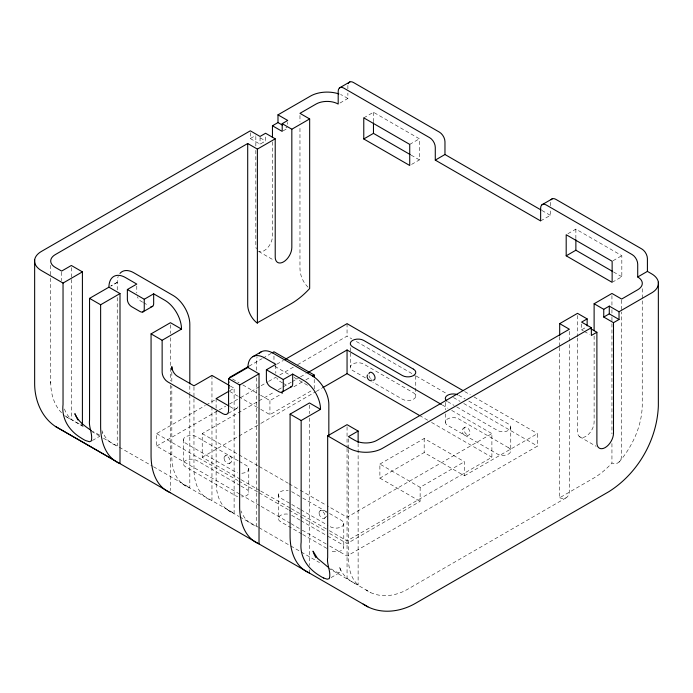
<?xml version="1.0" encoding="UTF-8"?>
<svg xmlns="http://www.w3.org/2000/svg" width="693" height="693" viewBox="0 0 693 693"><rect width="100%" height="100%" fill="white"/><g stroke="black" fill="none" stroke-linecap="round" stroke-linejoin="round"><path stroke-width="0.52" stroke-dasharray="3.46 2.6" d="M50.754 381.678C50.537 393.815 54.297 406.843 63.86 414.899M326.628 516.103L324.515 518.338M559.684 347.427L559.684 497.747L593.425 478.265A64.475 37.223 -60 0 0 611.945 463.028C617.671 466.051 622.375 459.598 621.638 454.27L621.638 311.989M619.074 462.17C632.38 446.405 641.761 426.498 642.246 405.63L642.246 287.959M229.504 463.487C235.04 460.949 230.111 452.416 225.147 455.933M464.605 427.39C459.069 429.929 463.998 438.461 468.962 434.944A4.375 2.529 60 0 0 468.035 428.309A4.375 2.529 60 0 0 463.929 429.911A4.375 2.529 60 0 0 468.962 434.944M250.303 132.761L250.303 138.557L255.838 135.36M250.303 138.557L260.048 144.187L265.584 140.991L265.584 135.187M283.116 130.864L287.734 128.205L285.958 127.183M339.96 103.04L347.886 98.458L347.886 93.131M363.773 117.862L373.466 112.266L419.412 138.799L419.412 159.901L409.728 165.488M409.728 144.395L419.412 138.799M92.386 440.505L99.705 436.287M249.056 366.164L261.98 358.705M262.898 358.177L271.206 353.378M229.608 390.817L234.113 388.219L234.113 513.279L232.432 512.699A64.596 37.292 -60 0 1 216.112 481.713L216.112 409.398M239.691 494.048L156.601 446.075L156.601 433.61L205.319 405.483M206.254 404.937L215.627 399.532M276.784 364.223L283.342 360.438M540.635 220.928L550.329 215.341L550.329 210.014M156.601 446.075L218.217 410.499M219.153 409.961L225.684 406.193M229.418 404.036L239.691 398.103M240.627 397.565L260.23 386.244M261.166 385.706L267.697 381.938M268.633 381.393L276.1 377.087M279.833 374.93L293.841 366.84M297.574 364.691L347.054 336.122L351.723 338.816M228.361 413.331L236.963 408.359M240.289 479.244L202.217 457.267L202.217 433.61L258.03 401.394M258.948 400.857L274.636 391.805M278.326 389.674L282.016 387.543M282.943 387.006L291.242 382.215M292.169 381.678L299.575 377.399M300.502 376.862L306.089 373.64M260.568 395.183L269.932 400.589L282.848 393.13M293.919 386.737L302.226 381.947M305.916 379.816L310.533 377.148M567.948 233.706L575.874 229.132L621.829 255.665L621.829 276.758L613.019 281.843M260.75 409.355L269.932 414.657L311.452 390.679M202.217 457.267L260.152 423.821M261.088 423.276L315.28 391.987M316.216 391.45L321.821 388.21M613.019 260.75L621.829 255.665M581.609 324.038L581.609 329.833L587.144 326.637M379.885 464.076L424.177 438.504L464.423 461.737L464.423 475.805L424.177 452.564L379.885 478.135L379.885 464.076L420.131 487.309L464.423 461.737M329.418 530.699L347.054 540.886L491.891 457.267L491.891 433.61L347.054 517.229L327.434 505.899M420.131 487.309L420.131 501.377L347.054 543.572L327.451 532.25M464.423 475.805L537.508 433.61L537.508 446.075L347.054 556.037L329.314 545.798M331.098 577.581L340.116 572.375L340.428 570.252L339.509 566.458C342.013 575.692 349.774 581.323 358.125 584.996L358.125 443.97M566.129 497.817L407.597 589.275C395.157 596.63 378.274 598.57 365.965 589.89M320.149 510.784L323.64 510.161L326.524 512.396M339.44 572.764L336.122 571.864L329.236 567.896M103.456 438.245L152.599 466.216M189.821 394.638L189.821 487.707L188.141 487.127A64.596 37.292 -60 0 1 171.821 456.141L171.821 386.053M182.51 483.879L234.113 513.279M239.717 516.909L258.117 527.139M99.42 434.979L92.576 431.349M559.684 497.747L560.031 497.886A15.662 9.044 60 0 0 569.369 490.653L569.369 342.143M64.64 415.644L84.953 427.624M91.424 431.332L99.792 436.157M347.886 98.458L343.728 96.067A23.493 13.565 0 0 0 340.592 94.543M541.935 210.49L550.329 215.341M411.14 155.119L419.412 159.901M613.556 271.985L621.829 276.758M260.273 137.924L265.584 140.991M581.609 329.833L583.376 330.856M584.268 331.367L589.578 334.442M258.706 251.472L273.57 260.057M579.452 436.651L596.162 446.301M464.691 391.571L470.287 394.802M474.021 396.959L537.508 433.61M458.671 395.253L465.124 398.986M468.823 401.117L508.497 424.021A7.831 4.522 0 0 1 508.497 430.414A7.831 4.522 0 0 1 497.427 430.414L454.98 405.907M356.393 341.51L415.202 375.467M416.138 376.004L446.95 393.797M453.482 397.565L460.022 401.342M463.756 403.499L537.508 446.075M447.6 401.645L454.054 405.379M442.368 405.015L447.973 408.255M451.706 410.412L491.891 433.61M365.506 377.91L352.59 370.452A7.831 4.522 0 0 1 352.59 364.059A7.831 4.522 0 0 1 363.66 364.059L413.487 392.827A7.831 4.522 0 0 1 413.487 399.22A7.831 4.522 0 0 1 402.416 399.22L372.895 382.172M419.473 415.454L427.824 420.279M431.54 422.427L491.891 457.267M274.887 366.372L288.574 374.272M294.049 377.434L308.714 385.906M142.645 302.174L140.93 301.178A5.873 3.387 60 0 1 137.335 296.708M143.503 302.668L148.657 305.639M282.527 382.926L279.946 381.445A5.873 3.387 60 0 1 276.767 377.893M283.385 383.42L288.531 386.399M232.493 378.976L239.042 382.761M242.784 384.918L259.632 394.646M230.422 386.088L234.113 388.219M237.89 396.162L229.678 391.415L229.678 381.678M238.808 396.682L259.832 408.827M379.885 478.135L420.131 501.377M229.955 406.6L232.727 408.194A7.831 4.522 60 0 0 238.175 406.063M202.217 433.61L258.281 465.982M259.217 466.519L288.184 483.246M289.12 483.783L299.402 489.717M300.329 490.254L326.498 505.362M238.21 460.784L196.682 436.807A7.831 4.522 0 0 0 185.611 436.807A7.831 4.522 0 0 0 185.611 443.199L235.438 471.968A7.831 4.522 0 0 0 237.664 472.869M239.128 461.313L246.509 465.575A7.831 4.522 0 0 1 248.068 470.686A7.831 4.522 0 0 1 240.289 473.276M291.692 491.658L301.836 497.522M302.763 498.05L328.595 512.967M329.521 513.504L341.519 520.426A7.831 4.522 0 0 1 341.519 526.819A7.831 4.522 0 0 1 330.448 526.819L327.676 525.225M299.991 509.242L280.613 498.05A7.831 4.522 0 0 1 279.374 492.593A7.831 4.522 0 0 1 288.175 490.488M300.918 509.771L326.749 524.688M241.216 479.781L259.78 490.497M260.707 491.034L290.419 508.186M291.346 508.723L301.559 514.622M302.486 515.159L328.482 530.162M156.601 433.61L237.82 480.509M238.756 481.046L258.359 492.359M259.295 492.905L288.236 509.615M289.172 510.152L299.437 516.077M300.372 516.623L326.516 531.713M240.055 485.498L196.682 460.464A7.831 4.522 0 0 0 185.611 460.464A7.831 4.522 0 0 0 185.611 466.857L235.438 495.625A7.831 4.522 0 0 0 237.664 496.526M240.973 486.036L246.509 489.232A7.831 4.522 0 0 1 248.337 493.97A7.831 4.522 0 0 1 241.658 496.933M291.692 515.315L299.991 520.105M300.918 520.642L326.749 535.559M327.676 536.087L341.519 544.083A7.831 4.522 0 0 1 341.519 550.476A7.831 4.522 0 0 1 330.448 550.476M240.627 494.585L260.23 505.907M261.166 506.444L290.107 523.154M291.034 523.691L301.308 529.625M302.243 530.162L328.378 545.252M301.836 533.957L280.613 521.708A7.831 4.522 0 0 1 279.374 516.25A7.831 4.522 0 0 1 288.175 514.145M302.763 534.494L328.595 549.41M64.406 408.983A64.596 37.292 -60 0 0 71.336 419.421L82.406 425.814L80.986 424.194M153.525 466.761L189.821 487.707M259.043 527.676L289.752 545.408M290.688 545.945L319.534 562.595M226.802 509.45L238.894 516.432M66.441 416.961L71.05 419.62M328.084 567.922L370.573 592.55M308.047 287.162C303.066 282.346 300.112 275.485 299.965 268.555L299.965 126.273M102.287 432.614L102.33 433.887M50.693 265.306L50.702 277.226M50.702 278.239L50.754 383.255M621.638 300.13L621.638 310.914M611.945 295.616L611.945 305.344M611.945 309.658L611.945 316.138M611.945 317.221L611.945 322.617M611.945 323.7L611.945 433.87M611.945 443.589L611.945 463.028M594.118 336.01L594.118 422.02A11.746 6.783 -60 0 1 585.81 436.408A11.746 6.783 -60 0 1 577.512 431.609L577.512 338.071M577.512 315.488L577.512 336.997M575.874 229.132L575.874 238.626M569.369 331.384L569.369 341.069M559.684 336.607L559.684 346.344M550.329 205.752L550.329 202.555A7.831 4.522 60 0 1 550.407 201.49M510.758 426.827L510.758 451.264M445.33 402.356L445.33 409.884M445.33 413.894L445.33 422.496M424.177 438.504L424.177 452.564M415.757 375.987L415.757 396.413M373.466 112.266L373.466 121.76M350.303 347.713L350.303 352.009M350.303 353.092L350.303 367.065M348.44 438.799L348.44 448.466M348.44 449.54L348.44 558.116A64.596 37.292 -60 0 0 358.125 584.996M347.886 88.869L347.886 85.672A7.831 4.522 60 0 1 347.964 84.615M347.054 323.657L347.054 336.122M347.054 426.81L347.054 447.262M347.054 448.345L347.054 578.603M343.78 523.232L343.78 547.669M314.224 379.348L314.224 389.085M309.459 405.102L309.459 413.712M309.459 418.018L309.459 565.471M309.459 569.776L309.459 571.924M299.965 115.497L299.965 121.959M287.734 122.401L287.734 124.333M278.352 494.464L278.352 518.901M275.797 365.332L275.797 373.258M273.969 356.107L273.969 362.604M272.453 141.874L272.453 236.313A11.746 6.783 -60 0 1 267.654 247.765A11.746 6.783 -60 0 1 258.81 251.533M269.932 400.589L269.932 414.657M260.048 137.413L260.048 144.187M256.254 370.227L256.254 362.647A23.493 13.565 60 0 1 257.068 357.19M256.254 377.798L256.254 526.065M255.838 136.434L255.838 146.093M255.838 150.39L255.838 245.902A11.746 6.783 -60 0 0 256.341 248.891M248.778 468.381L248.778 492.818M216.112 398.605L216.112 408.324M211.963 375.433L211.963 405.622M211.963 406.696L211.963 500.493M193.971 386.902L193.971 397.695M193.971 398.778L193.971 468.927A64.596 37.292 -60 0 0 210.282 499.913M189.821 385.975L189.821 393.555M183.35 439.613L183.35 464.05M171.821 372.037L171.821 381.739M170.443 324.844L170.443 333.454M170.443 337.76L170.443 380.812M170.443 385.117L170.443 490.592M136.781 286.062L136.781 293M117.238 289.96L117.238 282.389A23.493 13.565 60 0 1 118.226 276.394M117.238 297.54L117.238 445.807M71.336 267.628L71.336 278.395M71.336 279.47L71.336 419.421M61.651 272.141L61.651 280.743M115.558 445.227A64.596 37.292 -60 0 1 102.001 430.691M254.582 525.485A64.596 37.292 -60 0 1 241.017 510.949M371.431 379.409A4.375 2.529 60 0 1 370.911 378.95M370.417 378.404A4.375 2.529 60 0 1 369.057 375.745M117.23 282.38L110.767 286.105L117.238 282.389M508.497 447.678L458.671 418.91A7.831 4.522 0 0 0 447.6 418.91A7.831 4.522 0 0 0 447.6 425.303L497.427 454.071A7.831 4.522 0 0 0 508.497 454.071A7.831 4.522 0 0 0 508.497 447.678M319.092 513.53A4.375 2.529 60 0 0 324.133 518.563A4.375 2.529 60 0 0 323.198 511.928A4.375 2.529 60 0 0 319.092 513.53M224.082 458.679A4.375 2.529 60 0 0 229.123 463.712A4.375 2.529 60 0 0 228.196 457.077A4.375 2.529 60 0 0 224.082 458.679"/><path stroke-width="1.04" d="M367.411 374.93C366.173 377.754 368.737 381.193 371.803 380.812M272.453 137.578L272.453 125.771L277.988 122.574L277.988 114.839L310.516 96.067A23.493 13.565 0 0 1 338.868 93.91M339.492 87.907L349.861 81.921M247.704 143.512L247.704 304.937A15.662 9.044 60 0 0 257.042 322.955L291.138 303.733A64.475 37.223 -60 0 0 309.658 288.505L309.658 118.936L291.831 129.227L291.831 247.496A11.746 6.783 -60 0 1 283.524 261.885A11.746 6.783 -60 0 1 275.216 257.086L275.216 138.817L257.389 149.108L247.704 143.512L55.284 254.608A15.662 9.044 0 0 0 55.284 267.394L61.651 271.067L71.336 265.48L82.406 271.873L82.406 424.74M272.453 125.771L282.198 131.401L282.198 123.666L287.734 120.469L277.988 114.839M275.216 138.817L265.584 133.255L260.048 136.452L250.303 130.821L41.441 251.412A23.493 13.565 0 0 0 41.441 270.591L63.037 283.056L82.406 271.873M363.773 138.964L409.728 165.488L409.728 144.395L363.773 117.862L363.773 138.964L373.466 133.368L410.221 154.591M63.037 283.056L63.037 404.521C61.33 418.867 69.291 430.881 81.09 437.967A16.415 3.664 39.3 0 0 85.49 440.523L89.484 441.744L91.311 440.982C92.966 434.113 88.453 426.94 89.553 419.837L89.553 298.371L108.931 287.179A23.493 13.565 60 0 1 125.528 277.581L136.781 284.078L127.365 289.509L127.365 299.419A5.873 3.387 60 0 0 131.523 306.618L140.099 311.573A5.873 3.387 60 0 0 144.257 309.173L144.257 299.263L127.365 289.509M89.553 298.371L100.632 304.764L120.002 293.572L120.002 463.626L367.922 606.86C382.943 614.31 401.16 611.572 415.306 603.421L608.922 491.64C637.777 473.432 657.007 440.124 658.35 406.029L658.35 282.19M144.257 299.263L153.664 293.832L164.908 300.32A23.493 13.565 60 0 1 181.514 329.088L162.136 340.272L151.065 333.879L151.065 455.344A78.3 45.21 -60 0 0 170.443 492.74M142.767 311.989L152.694 306.263M309.658 118.936L299.965 113.34L316.051 104.054A15.662 9.044 0 0 1 338.193 104.054L338.193 91.268A7.831 4.522 60 0 1 343.728 88.072L429.738 137.725A7.831 4.522 60 0 1 435.282 147.314L435.282 160.109L444.967 154.513L540.999 209.953M151.065 333.879L170.443 322.695L181.514 329.088M252.815 356.687L261.122 351.897M229.678 377.356L248.137 366.701M272.124 352.85L273.969 351.784L314.224 375.017L314.224 377.183M162.136 340.272L162.136 372.236A7.831 4.522 60 0 0 167.671 381.826L223.033 413.79A7.831 4.522 60 0 0 228.577 410.594L228.577 378.629L247.947 367.446A23.493 13.565 60 0 1 264.561 357.857L275.797 364.345L266.389 369.776L266.389 379.686A5.873 3.387 60 0 0 270.539 386.876L279.123 391.831A5.873 3.387 60 0 0 283.272 389.431L283.272 379.521L266.389 369.776M541.935 204.781L552.304 198.796M228.707 391.337L216.112 398.605L229.036 406.063M239.648 385.022L259.026 373.839L259.026 543.884A78.3 45.21 -60 0 1 239.648 506.488L239.648 385.022L228.577 378.629M285.213 359.355L347.054 323.657L462.82 390.488M283.272 379.521L292.68 374.09L303.924 380.578A23.493 13.565 60 0 1 320.53 409.346L301.152 420.53L290.081 414.137L290.081 535.611A78.3 45.21 -60 0 0 309.459 573.007M307.952 372.565L347.054 349.991L441.432 404.478M281.791 392.247L291.71 386.521M312.378 376.082L314.224 375.017M322.756 387.673L347.054 373.648L419.473 415.454M290.081 414.137L309.459 402.954L320.53 409.346M566.19 255.821L612.136 282.354L612.136 261.252L566.19 234.728L566.19 255.821L575.874 250.225L612.638 271.457M323.692 578.023L327.174 579.192L329.288 578.62C331.367 571.812 326.42 564.431 327.676 557.311L327.676 435.845L347.054 424.662L358.125 431.055L358.125 442.896M358.125 431.055L348.44 436.642L354.807 440.324A15.662 9.044 0 0 0 376.949 440.324L569.369 329.227L559.684 323.631L559.684 335.533M594.118 303.751L611.945 293.46L621.638 299.055L637.716 289.769A15.662 9.044 0 0 0 637.716 276.983L647.409 271.387L651.559 273.787A23.493 13.565 0 0 1 651.559 292.966L619.031 311.746L609.286 306.115L603.75 309.312L594.118 303.751L594.118 330.63M559.684 323.631L577.512 313.34L587.144 318.901L587.144 325.675M587.144 318.901L581.609 322.098L591.354 327.728L591.354 335.464L596.89 332.268L596.89 442.801A11.746 6.783 -60 0 0 605.188 447.591A11.746 6.783 -60 0 0 613.496 433.212L613.496 322.678L603.75 317.048L603.75 309.312M603.75 317.048L609.286 313.851L619.031 319.482L619.031 311.746M591.354 327.728L382.484 448.31A23.493 13.565 0 0 1 349.272 448.31L327.676 435.845M613.496 322.678L619.031 319.482M34.65 259.814L34.65 383.653C34.659 399.974 41.407 417.125 55.362 426.412L113.583 459.84M435.282 160.109L540.635 220.928L540.635 208.143A7.831 4.522 60 0 1 546.171 204.946L632.181 254.608A7.831 4.522 60 0 1 637.716 264.198L637.716 276.983M282.198 123.666L291.831 129.227M277.988 122.574L282.415 125.138M590.687 328.681L596.89 332.268M108.931 287.179L120.002 293.572M247.947 367.446L259.026 373.839M229.496 385.559L211.963 375.433L193.971 385.819L177.365 376.23A7.831 4.522 60 0 1 171.821 366.64L171.821 369.88M55.362 426.412L120.002 463.626A78.3 45.21 -60 0 1 100.632 426.23L100.632 304.764M363.193 604.131L367.922 606.86M91.337 430.561C84.841 426.16 77.867 421.223 74.87 413.669L77.876 419.941M327.902 567.004L317.463 558.272L312.993 551.152L313.6 552.858A64.596 37.292 -60 0 0 315.878 557.57M647.409 271.387L647.409 258.602A7.831 4.522 60 0 0 641.874 249.012L555.864 199.359A7.831 4.522 60 0 0 551.065 199.783M609.286 306.115L609.286 313.851M575.874 239.683L575.874 250.225M444.967 154.513L444.967 141.727A7.831 4.522 60 0 0 439.431 132.138L353.421 82.476A7.831 4.522 60 0 0 348.215 83.68M373.466 122.817L373.466 133.368M347.054 349.991L347.054 373.648M328.837 435.94L328.837 404.547A23.493 13.565 60 0 0 312.222 375.779L272.869 353.058A23.493 13.565 60 0 0 259.425 353.205M301.152 420.53L301.152 542.004C299.402 556.306 307.449 568.243 319.083 575.363A16.424 3.673 39.3 0 0 323.718 578.049M292.68 374.09L292.68 384A5.873 3.387 60 0 1 290.61 386.954M257.389 149.108L257.389 323.215M189.821 383.809L189.821 324.289A23.493 13.565 60 0 0 173.207 295.521L133.836 272.791A23.493 13.565 60 0 0 119.958 273.423M153.664 293.832L153.664 303.733A5.873 3.387 60 0 1 150.935 306.67M446.716 401.039A7.831 4.522 0 0 1 447.6 395.253A7.831 4.522 0 0 1 457.623 394.75M368.919 373.822A4.375 2.529 60 0 1 373.96 374.61A4.375 2.529 60 0 1 373.025 380.171M413.487 369.17L363.66 340.402A7.831 4.522 0 0 0 352.59 340.402A7.831 4.522 0 0 0 352.59 346.795L402.416 375.563A7.831 4.522 0 0 0 413.487 375.563A7.831 4.522 0 0 0 413.487 369.17"/></g></svg>
